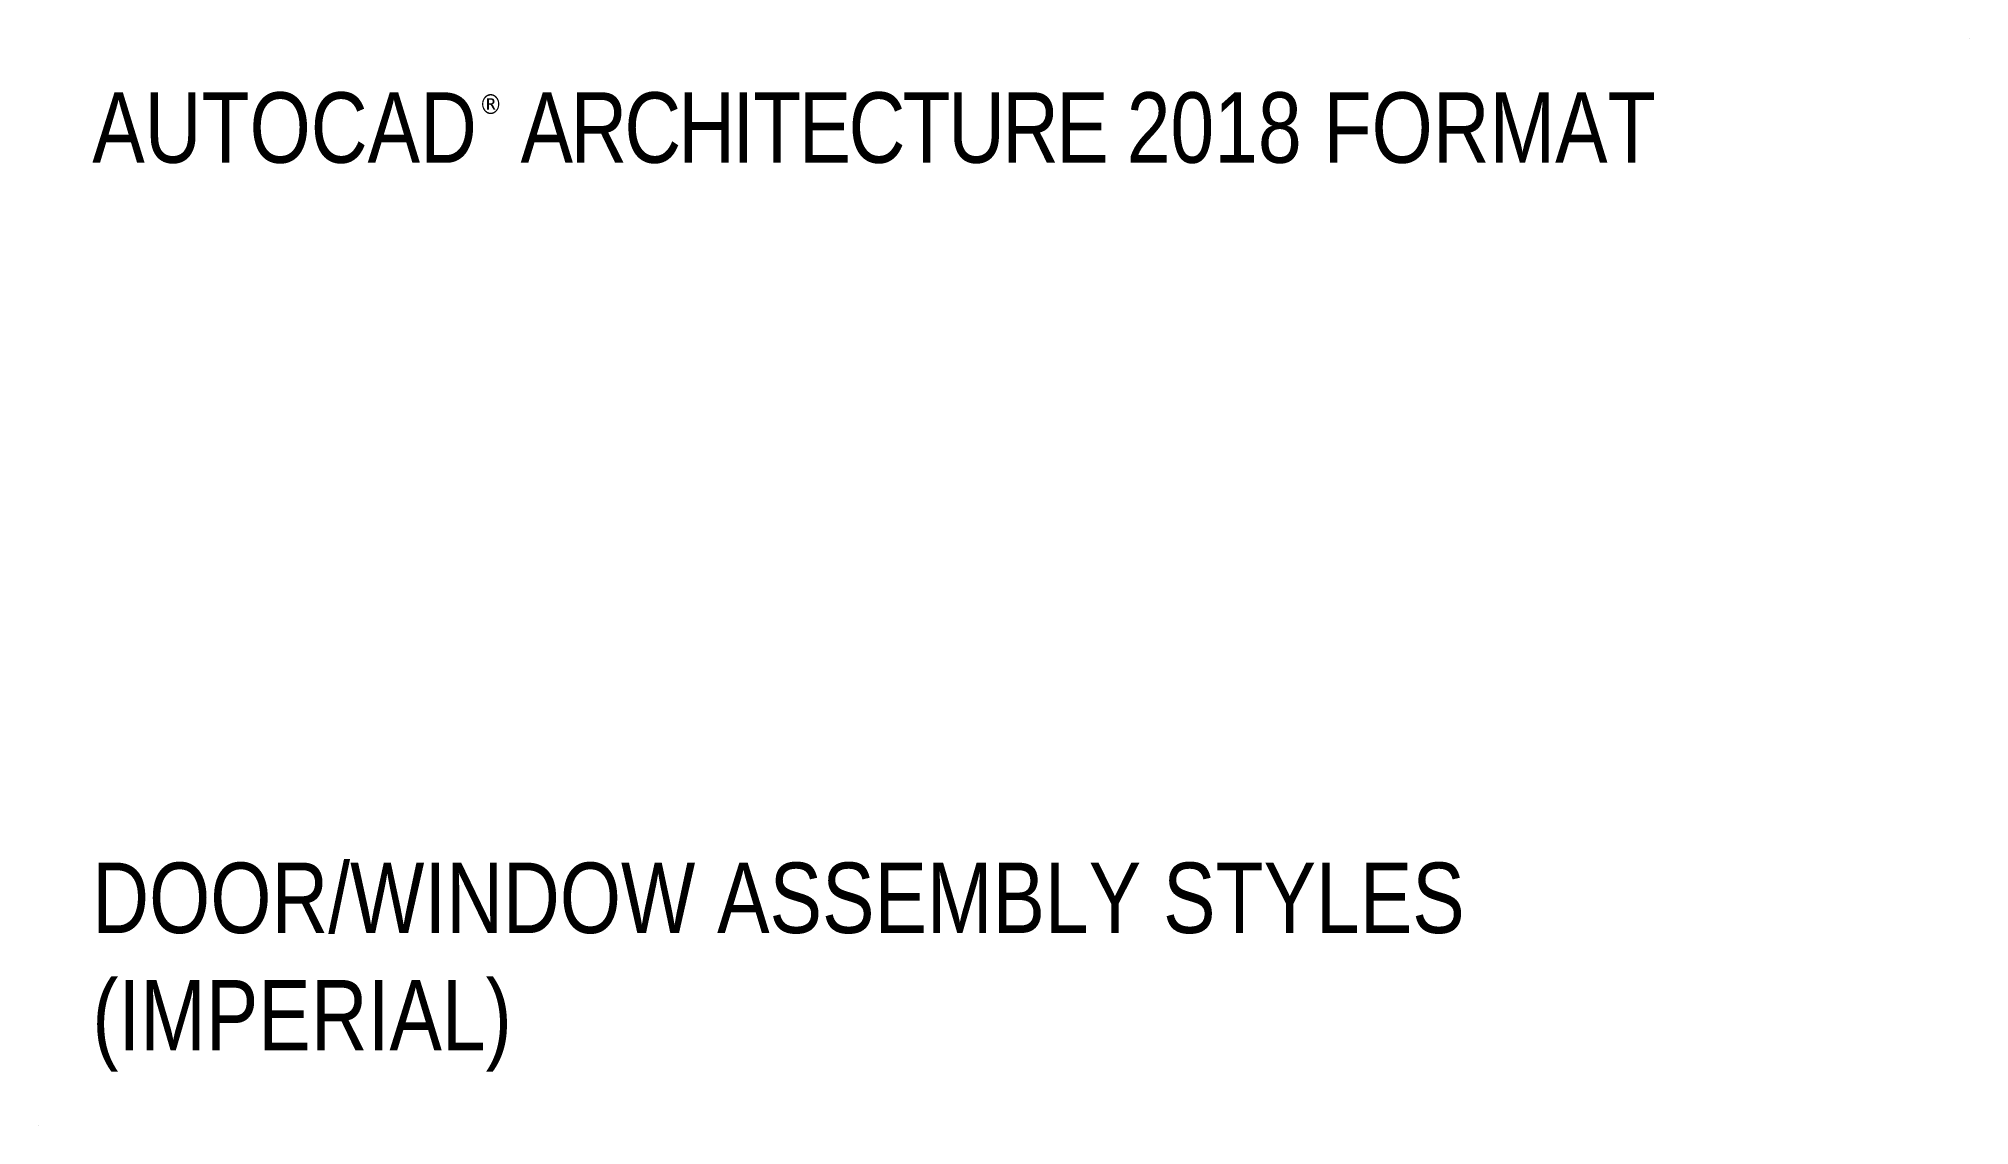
# Paper-space layout 'Plot' of a CAD drawing. Header units: inches. Extents: x 0 to 24, y 0 to 13.5.
import ezdxf

# ---------------------------------------------------------------- set-up
doc = ezdxf.new("R2010")
doc.units = ezdxf.units.IN
doc.header["$LTSCALE"] = 0.5
doc.header["$MEASUREMENT"] = 0
doc.styles.add('Title-Normal', font='arial.ttf', dxfattribs={"width": 0.75})

psp = doc.layouts.new('Plot')

# ---------------------------------------------------------------- linework, layer by layer
psp.add_line((24, 13.5), (24, 13.5))
at = {"color": 7}
psp.add_line((0, 0), (0, 0), dxfattribs=at)

# ---------------------------------------------------------------- texts
at = {"color": 7, "style": 'Title-Normal'}
for s, insert, char_height, width, attachment_point in [('{\\W0.8;AUTOCAD  \\T0.95;ARCHITECTURE \\T1;2018 FORMAT}', (0.667, 12.833), 0.875, 20.13232, 1), ('{\\fTahoma|b0|i0|c0|p34;\\W1;®}', (5.472, 12.813), 0.25, 0.35257, 1), ('{\\W0.8;DOOR/WINDOW ASSEMBLY STYLES\\P(IMPERIAL)}', (0.667, 0.667), 0.875, 18.52751, 7)]:
    psp.add_mtext(s, dxfattribs=dict(at, insert=insert, char_height=char_height, width=width, attachment_point=attachment_point))

doc.saveas('drawing.dxf')
